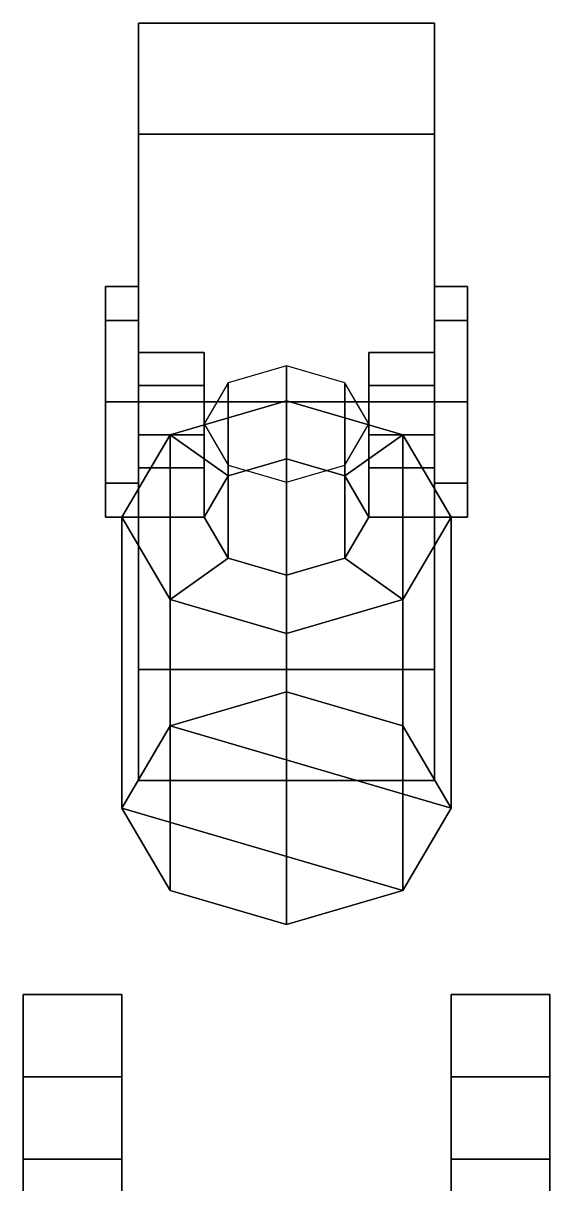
# Model space of a CAD drawing. Extents: x -1.03 to 1.03, y -2.29 to 1.86.
# Drawn here: x -1.02 to -0.7, y 1.155 to 1.86 of the extents above; entities that cross this region are included whole.
import ezdxf

# ---------------------------------------------------------------- set-up
doc = ezdxf.new("R2010")
doc.units = 0
doc.layers.add('SUSPENSION', color=5, linetype='CONTINUOUS')

msp = doc.modelspace()

# ---------------------------------------------------------------- linework, layer by layer
at = {"layer": 'SUSPENSION'}
for points in [[(-0.95, 1.79263, 0.35263), (-0.95, 1.86, 0.19), (-0.95, 1.6795, 0.1405), (-0.95, 1.7, 0.19)], [(-0.77, 1.79263, 0.35263), (-0.77, 1.86, 0.19), (-0.95, 1.86, 0.19), (-0.95, 1.79263, 0.35263)], [(-0.95, 1.86, 0.19), (-0.95, 1.86, 0.13), (-0.95, 1.65414, 0.13), (-0.95, 1.6795, 0.1405)], [(-0.77, 1.86, 0.19), (-0.77, 1.86, 0.13), (-0.95, 1.86, 0.13), (-0.95, 1.86, 0.19)], [(-0.77, 1.7, 0.19), (-0.77, 1.6795, 0.1405), (-0.77, 1.86, 0.19), (-0.77, 1.79263, 0.35263)], [(-0.77, 1.86, 0.13), (-0.77, 1.86, 0.19), (-0.77, 1.6795, 0.1405), (-0.77, 1.65414, 0.13)], [(-0.95, 1.63, 0.42), (-0.95, 1.79263, 0.35263), (-0.95, 1.6795, 0.2395), (-0.95, 1.63, 0.36)], [(-0.95, 1.79263, 0.35263), (-0.95, 1.79263, 0.35263), (-0.95, 1.7, 0.19), (-0.95, 1.6795, 0.2395)], [(-0.77, 1.63, 0.42), (-0.77, 1.79263, 0.35263), (-0.95, 1.79263, 0.35263), (-0.95, 1.63, 0.42)], [(-0.77, 1.79263, 0.35263), (-0.77, 1.63, 0.42), (-0.77, 1.63, 0.36), (-0.77, 1.6795, 0.2395)], [(-0.77, 1.6795, 0.2395), (-0.77, 1.7, 0.19), (-0.77, 1.79263, 0.35263)], [(-0.97, 1.7, 0.19), (-0.97, 1.5805, 0.2395), (-0.97, 1.63, 0.26), (-0.97, 1.6795, 0.2395)], [(-0.95, 1.7, 0.19), (-0.95, 1.6795, 0.1405), (-0.97, 1.6795, 0.1405), (-0.97, 1.7, 0.19)], [(-0.95, 1.6795, 0.2395), (-0.95, 1.7, 0.19), (-0.97, 1.7, 0.19), (-0.97, 1.6795, 0.2395)], [(-0.97, 1.6795, 0.1405), (-0.97, 1.56, 0.19), (-0.97, 1.5805, 0.2395), (-0.97, 1.7, 0.19)], [(-0.75, 1.7, 0.19), (-0.75, 1.6795, 0.1405), (-0.77, 1.6795, 0.1405), (-0.77, 1.7, 0.19)], [(-0.75, 1.6795, 0.2395), (-0.75, 1.7, 0.19), (-0.77, 1.7, 0.19), (-0.77, 1.6795, 0.2395)], [(-0.75, 1.63, 0.12), (-0.75, 1.6795, 0.1405), (-0.75, 1.7, 0.19), (-0.75, 1.5805, 0.1405)], [(-0.75, 1.5805, 0.1405), (-0.75, 1.7, 0.19), (-0.75, 1.6795, 0.2395), (-0.75, 1.56, 0.19)], [(-0.95, 1.63, 0.26), (-0.95, 1.6795, 0.2395), (-0.97, 1.6795, 0.2395), (-0.97, 1.63, 0.26)], [(-0.95, 1.6795, 0.1405), (-0.95, 1.63, 0.12), (-0.97, 1.63, 0.12), (-0.97, 1.6795, 0.1405)], [(-0.97, 1.63, 0.12), (-0.97, 1.5805, 0.1405), (-0.97, 1.56, 0.19), (-0.97, 1.6795, 0.1405)], [(-0.95, 1.63, 0.36), (-0.95, 1.63, 0.36), (-0.95, 1.6795, 0.2395), (-0.95, 1.63, 0.26)], [(-0.77, 1.63, 0.26), (-0.77, 1.6795, 0.2395), (-0.77, 1.63, 0.36)], [(-0.75, 1.63, 0.26), (-0.75, 1.6795, 0.2395), (-0.77, 1.6795, 0.2395), (-0.77, 1.63, 0.26)], [(-0.75, 1.6795, 0.1405), (-0.75, 1.63, 0.12), (-0.77, 1.63, 0.12), (-0.77, 1.6795, 0.1405)], [(-0.75, 1.56, 0.19), (-0.75, 1.6795, 0.2395), (-0.75, 1.63, 0.26), (-0.75, 1.5805, 0.2395)], [(-0.91, 1.64, 0.45), (-0.91, 1.66, 0.42), (-0.95, 1.66, 0.42), (-0.95, 1.64, 0.45)], [(-0.91, 1.66, 0.42), (-0.91, 1.66, 0.40757), (-0.95, 1.66, 0.40757), (-0.95, 1.66, 0.42)], [(-0.95, 1.61, 0.45), (-0.95, 1.64, 0.45), (-0.95, 1.66, 0.42), (-0.95, 1.63, 0.42)], [(-0.95, 1.66, 0.42), (-0.95, 1.66, 0.40757), (-0.95, 1.63, 0.42)], [(-0.91, 1.63, 0.42), (-0.91, 1.63, 0.42), (-0.91, 1.66, 0.40757), (-0.91, 1.66, 0.42)], [(-0.91, 1.61, 0.45), (-0.91, 1.63, 0.42), (-0.91, 1.66, 0.42), (-0.91, 1.64, 0.45)], [(-0.81, 1.66, 0.42), (-0.81, 1.66, 0.40757), (-0.81, 1.63, 0.42)], [(-0.81, 1.61, 0.45), (-0.81, 1.64, 0.45), (-0.81, 1.66, 0.42), (-0.81, 1.63, 0.42)], [(-0.77, 1.66, 0.42), (-0.77, 1.66, 0.40757), (-0.81, 1.66, 0.40757), (-0.81, 1.66, 0.42)], [(-0.77, 1.64, 0.45), (-0.77, 1.66, 0.42), (-0.81, 1.66, 0.42), (-0.81, 1.64, 0.45)], [(-0.77, 1.61, 0.45), (-0.77, 1.63, 0.42), (-0.77, 1.66, 0.42), (-0.77, 1.64, 0.45)], [(-0.77, 1.63, 0.42), (-0.77, 1.63, 0.42), (-0.77, 1.66, 0.40757), (-0.77, 1.66, 0.42)], [(-0.86, 1.65192, 0.44879), (-0.89536, 1.64157, 0.43843), (-0.89536, 1.585, 0.495), (-0.86, 1.59536, 0.50536)], [(-0.82464, 1.64157, 0.43843), (-0.86, 1.65192, 0.44879), (-0.86, 1.59536, 0.50536), (-0.82464, 1.585, 0.495)], [(-0.91, 1.61, 0.45), (-0.91, 1.64, 0.45), (-0.95, 1.64, 0.45), (-0.95, 1.61, 0.45)], [(-0.89536, 1.64157, 0.43843), (-0.91, 1.61657, 0.41343), (-0.91, 1.56, 0.47), (-0.89536, 1.585, 0.495)], [(-0.81, 1.61657, 0.41343), (-0.82464, 1.64157, 0.43843), (-0.82464, 1.585, 0.495), (-0.81, 1.56, 0.47)], [(-0.77, 1.61, 0.45), (-0.77, 1.64, 0.45), (-0.81, 1.64, 0.45), (-0.81, 1.61, 0.45)], [(-0.95, 1.5805, 0.2395), (-0.95, 1.63, 0.26), (-0.97, 1.63, 0.26), (-0.97, 1.5805, 0.2395)], [(-0.95, 1.63, 0.12), (-0.95, 1.5805, 0.1405), (-0.97, 1.5805, 0.1405), (-0.97, 1.63, 0.12)], [(-0.95, 1.46737, 0.35263), (-0.95, 1.63, 0.42), (-0.95, 1.63, 0.36), (-0.95, 1.50979, 0.31021)], [(-0.77, 1.46737, 0.35263), (-0.77, 1.63, 0.42), (-0.95, 1.63, 0.42), (-0.95, 1.46737, 0.35263)], [(-0.95, 1.59, 0.40343), (-0.95, 1.59, 0.42), (-0.95, 1.61, 0.45), (-0.95, 1.63, 0.42)], [(-0.86, 1.63071, 0.54071), (-0.93071, 1.61, 0.52), (-0.93071, 1.43322, 0.69678), (-0.86, 1.45393, 0.71749)], [(-0.86, 1.59536, 0.50536), (-0.89536, 1.585, 0.495), (-0.93071, 1.61, 0.52), (-0.86, 1.63071, 0.54071)], [(-0.91, 1.59, 0.40343), (-0.91, 1.63, 0.42), (-0.91, 1.61, 0.45), (-0.91, 1.59, 0.42)], [(-0.78929, 1.61, 0.52), (-0.86, 1.63071, 0.54071), (-0.86, 1.45393, 0.71749), (-0.78929, 1.43322, 0.69678)], [(-0.82464, 1.585, 0.495), (-0.86, 1.59536, 0.50536), (-0.86, 1.63071, 0.54071), (-0.78929, 1.61, 0.52)], [(-0.81, 1.59, 0.40343), (-0.81, 1.59, 0.42), (-0.81, 1.61, 0.45), (-0.81, 1.63, 0.42)], [(-0.75, 1.5805, 0.2395), (-0.75, 1.63, 0.26), (-0.77, 1.63, 0.26), (-0.77, 1.5805, 0.2395)], [(-0.75, 1.63, 0.12), (-0.75, 1.5805, 0.1405), (-0.77, 1.5805, 0.1405), (-0.77, 1.63, 0.12)], [(-0.77, 1.63, 0.42), (-0.77, 1.46737, 0.35263), (-0.77, 1.50979, 0.31021), (-0.77, 1.63, 0.36)], [(-0.77, 1.59, 0.40343), (-0.77, 1.63, 0.42), (-0.77, 1.61, 0.45), (-0.77, 1.59, 0.42)], [(-0.91, 1.61657, 0.41343), (-0.89536, 1.59157, 0.38843), (-0.89536, 1.535, 0.445), (-0.91, 1.56, 0.47)], [(-0.82464, 1.59157, 0.38843), (-0.81, 1.61657, 0.41343), (-0.81, 1.56, 0.47), (-0.82464, 1.535, 0.445)], [(-0.93071, 1.61, 0.52), (-0.96, 1.56, 0.47), (-0.96, 1.38322, 0.64678), (-0.93071, 1.43322, 0.69678)], [(-0.89536, 1.585, 0.495), (-0.91, 1.56, 0.47), (-0.96, 1.56, 0.47), (-0.93071, 1.61, 0.52)], [(-0.91, 1.59, 0.42), (-0.91, 1.61, 0.45), (-0.95, 1.61, 0.45), (-0.95, 1.59, 0.42)], [(-0.81, 1.56, 0.47), (-0.82464, 1.585, 0.495), (-0.78929, 1.61, 0.52), (-0.76, 1.56, 0.47)], [(-0.77, 1.59, 0.42), (-0.77, 1.61, 0.45), (-0.81, 1.61, 0.45), (-0.81, 1.59, 0.42)], [(-0.76, 1.56, 0.47), (-0.78929, 1.61, 0.52), (-0.78929, 1.43322, 0.69678), (-0.76, 1.38322, 0.64678)], [(-0.91, 1.59, 0.40343), (-0.91, 1.59, 0.42), (-0.95, 1.59, 0.42), (-0.95, 1.59, 0.40343)], [(-0.89536, 1.59157, 0.38843), (-0.86, 1.58121, 0.37808), (-0.86, 1.52464, 0.43464), (-0.89536, 1.535, 0.445)], [(-0.86, 1.58121, 0.37808), (-0.82464, 1.59157, 0.38843), (-0.82464, 1.535, 0.445), (-0.86, 1.52464, 0.43464)], [(-0.77, 1.59, 0.40343), (-0.77, 1.59, 0.42), (-0.81, 1.59, 0.42), (-0.81, 1.59, 0.40343)], [(-0.95, 1.5805, 0.1405), (-0.95, 1.56, 0.19), (-0.97, 1.56, 0.19), (-0.97, 1.5805, 0.1405)], [(-0.95, 1.56, 0.19), (-0.95, 1.5805, 0.2395), (-0.97, 1.5805, 0.2395), (-0.97, 1.56, 0.19)], [(-0.75, 1.5805, 0.1405), (-0.75, 1.56, 0.19), (-0.77, 1.56, 0.19), (-0.77, 1.5805, 0.1405)], [(-0.75, 1.56, 0.19), (-0.75, 1.5805, 0.2395), (-0.77, 1.5805, 0.2395), (-0.77, 1.56, 0.19)], [(-0.95, 1.46005, 0.19013), (-0.95, 1.46005, 0.19013), (-0.95, 1.56, 0.19), (-0.95, 1.57657, 0.15)], [(-0.95, 1.46005, 0.19013), (-0.95, 1.57657, 0.15), (-0.95, 1.4, 0.15), (-0.95, 1.4, 0.19021)], [(-0.77, 1.57657, 0.15), (-0.77, 1.56, 0.19), (-0.77, 1.46, 0.19)], [(-0.77, 1.57657, 0.15), (-0.77, 1.46005, 0.19013), (-0.77, 1.4, 0.19021), (-0.77, 1.4, 0.15)], [(-0.96, 1.56, 0.47), (-0.93071, 1.51, 0.42), (-0.93071, 1.33322, 0.59678), (-0.96, 1.38322, 0.64678)], [(-0.91, 1.56, 0.47), (-0.89536, 1.535, 0.445), (-0.93071, 1.51, 0.42), (-0.96, 1.56, 0.47)], [(-0.82464, 1.535, 0.445), (-0.81, 1.56, 0.47), (-0.76, 1.56, 0.47), (-0.78929, 1.51, 0.42)], [(-0.78929, 1.51, 0.42), (-0.76, 1.56, 0.47), (-0.76, 1.38322, 0.64678), (-0.78929, 1.33322, 0.59678)], [(-0.89536, 1.535, 0.445), (-0.86, 1.52464, 0.43464), (-0.86, 1.48929, 0.39929), (-0.93071, 1.51, 0.42)], [(-0.86, 1.52464, 0.43464), (-0.82464, 1.535, 0.445), (-0.78929, 1.51, 0.42), (-0.86, 1.48929, 0.39929)], [(-0.95, 1.4, 0.19), (-0.95, 1.46737, 0.35263), (-0.95, 1.50979, 0.31021), (-0.95, 1.46, 0.19)], [(-0.93071, 1.51, 0.42), (-0.86, 1.48929, 0.39929), (-0.86, 1.31251, 0.57607), (-0.93071, 1.33322, 0.59678)], [(-0.86, 1.48929, 0.39929), (-0.78929, 1.51, 0.42), (-0.78929, 1.33322, 0.59678), (-0.86, 1.31251, 0.57607)], [(-0.77, 1.46737, 0.35263), (-0.77, 1.4, 0.19), (-0.77, 1.46, 0.19), (-0.77, 1.50979, 0.31021)], [(-0.77, 1.4, 0.19), (-0.77, 1.46737, 0.35263), (-0.95, 1.46737, 0.35263), (-0.95, 1.4, 0.19)], [(-0.93071, 1.43322, 0.69678), (-0.76, 1.38322, 0.64678), (-0.78929, 1.43322, 0.69678), (-0.86, 1.45393, 0.71749)], [(-0.96, 1.38322, 0.64678), (-0.78929, 1.33322, 0.59678), (-0.76, 1.38322, 0.64678), (-0.93071, 1.43322, 0.69678)], [(-0.77, 1.4, 0.15), (-0.77, 1.4, 0.19), (-0.95, 1.4, 0.19), (-0.95, 1.4, 0.15)], [(-0.93071, 1.33322, 0.59678), (-0.86, 1.31251, 0.57607), (-0.78929, 1.33322, 0.59678), (-0.96, 1.38322, 0.64678)], [(-1.02, 1.22, 0.28), (-1.02, 1.27, 0.26), (-1.02, 1.27, 0.13), (-1.02, 1.17, 0.28)], [(-0.96, 1.22, 0.28), (-0.96, 1.27, 0.26), (-1.02, 1.27, 0.26), (-1.02, 1.22, 0.28)], [(-1.02, 1.17, 0.28), (-1.02, 1.27, 0.13), (-1.02, 1.14, 0.13), (-1.02, 1.14, 0.26)], [(-1.02, 1.14, 0.13), (-1.02, 1.27, 0.13), (-0.96, 1.27, 0.13), (-0.96, 1.14, 0.13)], [(-1.02, 1.27, 0.13), (-1.02, 1.27, 0.26), (-0.96, 1.27, 0.26), (-0.96, 1.27, 0.13)], [(-0.96, 1.27, 0.13), (-0.96, 1.27, 0.26), (-0.96, 1.22, 0.28), (-0.96, 1.17, 0.28)], [(-0.96, 1.14, 0.13), (-0.96, 1.27, 0.13), (-0.96, 1.17, 0.28), (-0.96, 1.14, 0.26)], [(-0.7, 1.22, 0.28), (-0.7, 1.27, 0.26), (-0.76, 1.27, 0.26), (-0.76, 1.22, 0.28)], [(-0.76, 1.22, 0.28), (-0.76, 1.27, 0.26), (-0.76, 1.27, 0.13), (-0.76, 1.17, 0.28)], [(-0.76, 1.17, 0.28), (-0.76, 1.27, 0.13), (-0.76, 1.14, 0.13), (-0.76, 1.14, 0.26)], [(-0.76, 1.14, 0.13), (-0.76, 1.27, 0.13), (-0.7, 1.27, 0.13), (-0.7, 1.14, 0.13)], [(-0.76, 1.27, 0.13), (-0.76, 1.27, 0.26), (-0.7, 1.27, 0.26), (-0.7, 1.27, 0.13)], [(-0.7, 1.27, 0.13), (-0.7, 1.27, 0.26), (-0.7, 1.22, 0.28), (-0.7, 1.17, 0.28)], [(-0.7, 1.14, 0.13), (-0.7, 1.27, 0.13), (-0.7, 1.17, 0.28), (-0.7, 1.14, 0.26)], [(-0.96, 1.17, 0.28), (-0.96, 1.22, 0.28), (-1.02, 1.22, 0.28), (-1.02, 1.17, 0.28)], [(-0.7, 1.17, 0.28), (-0.7, 1.22, 0.28), (-0.76, 1.22, 0.28), (-0.76, 1.17, 0.28)], [(-0.96, 1.14, 0.26), (-0.96, 1.17, 0.28), (-1.02, 1.17, 0.28), (-1.02, 1.14, 0.26)], [(-0.7, 1.14, 0.26), (-0.7, 1.17, 0.28), (-0.76, 1.17, 0.28), (-0.76, 1.14, 0.26)]]:
    msp.add_3dface(points, dxfattribs=at)

doc.saveas('drawing.dxf')
